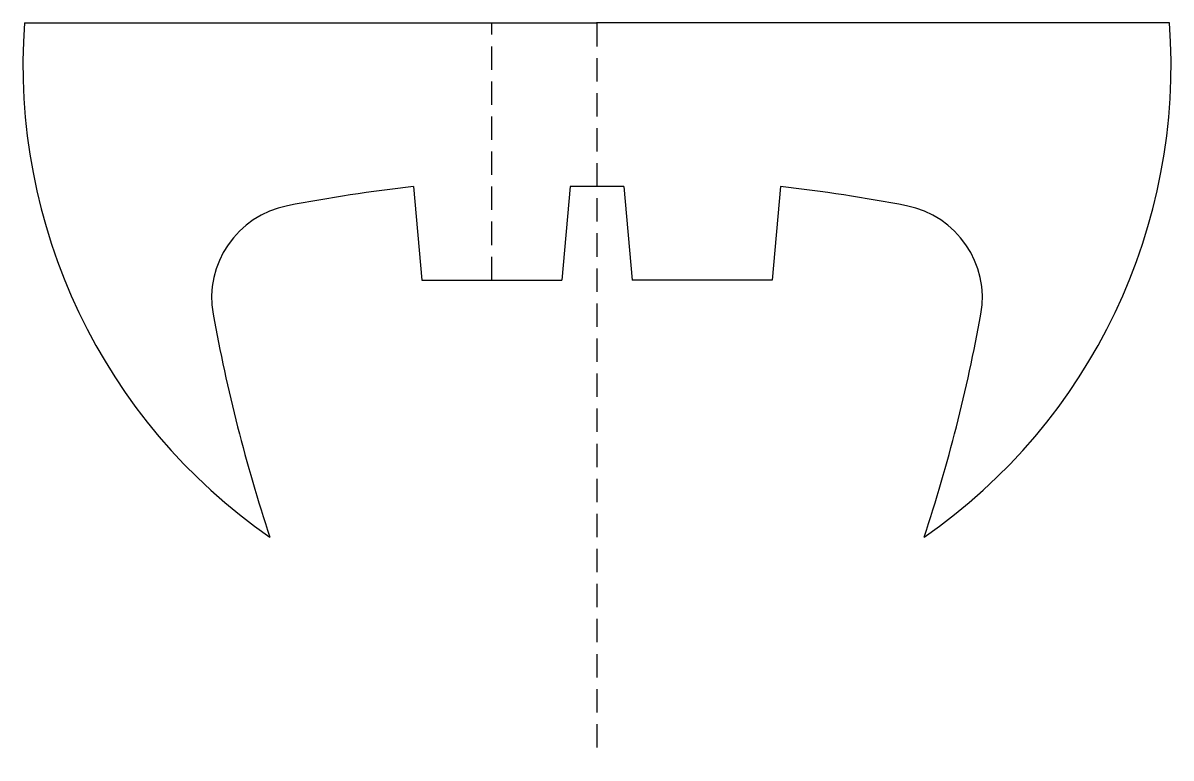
# Model space of a CAD drawing. Header units: millimetres. Extents: x -12.3 to 12.3, y -15.7 to 0.
import ezdxf

# ---------------------------------------------------------------- set-up
doc = ezdxf.new("R2010")
doc.units = ezdxf.units.MM
doc.linetypes.add('DASHED', pattern=[0.75, 0.5, -0.25])
doc.layers.get('0').update_dxf_attribs({"linetype": 'CONTINUOUS'})
doc.layers.add('1', color=7, linetype='DASHED')

msp = doc.modelspace()

# ---------------------------------------------------------------- linework, layer by layer
for p, q in [((-12.25, 0), (0, 0)), ((12.25, 0), (0, 0)), ((-3.925, -3.5), (-3.75, -5.5)), ((-0.575, -3.5), (-0.75, -5.5)), ((0.575, -3.5), (0.75, -5.5)), ((3.925, -3.5), (3.75, -5.5)), ((-3.75, -5.5), (-0.75, -5.5)), ((3.75, -5.5), (0.75, -5.5))]:
    msp.add_line(p, q)
for centre, radius, start, end in [((0, -0.906), 12.283, 175.769, 235.2588), ((0, -0.906), 12.283, -55.2588, 4.231), ((0, -38.279), 35, 96.4388, 100.9107), ((0, -38.495), 35, 90, 90.9414), ((0, -38.495), 35, 89.0586, 90), ((0, -38.279), 35, 79.0893, 83.5612), ((-6.246, -5.876), 2, 100.9107, 190.2564), ((6.246, -5.876), 2, -10.2564, 79.0893), ((26.226, 0), 35, 190.2564, 198.3177), ((-26.226, 0), 35, 341.6823, 349.7436)]:
    msp.add_arc(centre, radius, start, end)
msp.add_point((0, 0))
at = {"layer": '1'}
for p, q in [((-2.25, -5.5), (-2.25, 0)), ((0, 0), (0, -15.725))]:
    msp.add_line(p, q, dxfattribs=at)

doc.saveas('drawing.dxf')
